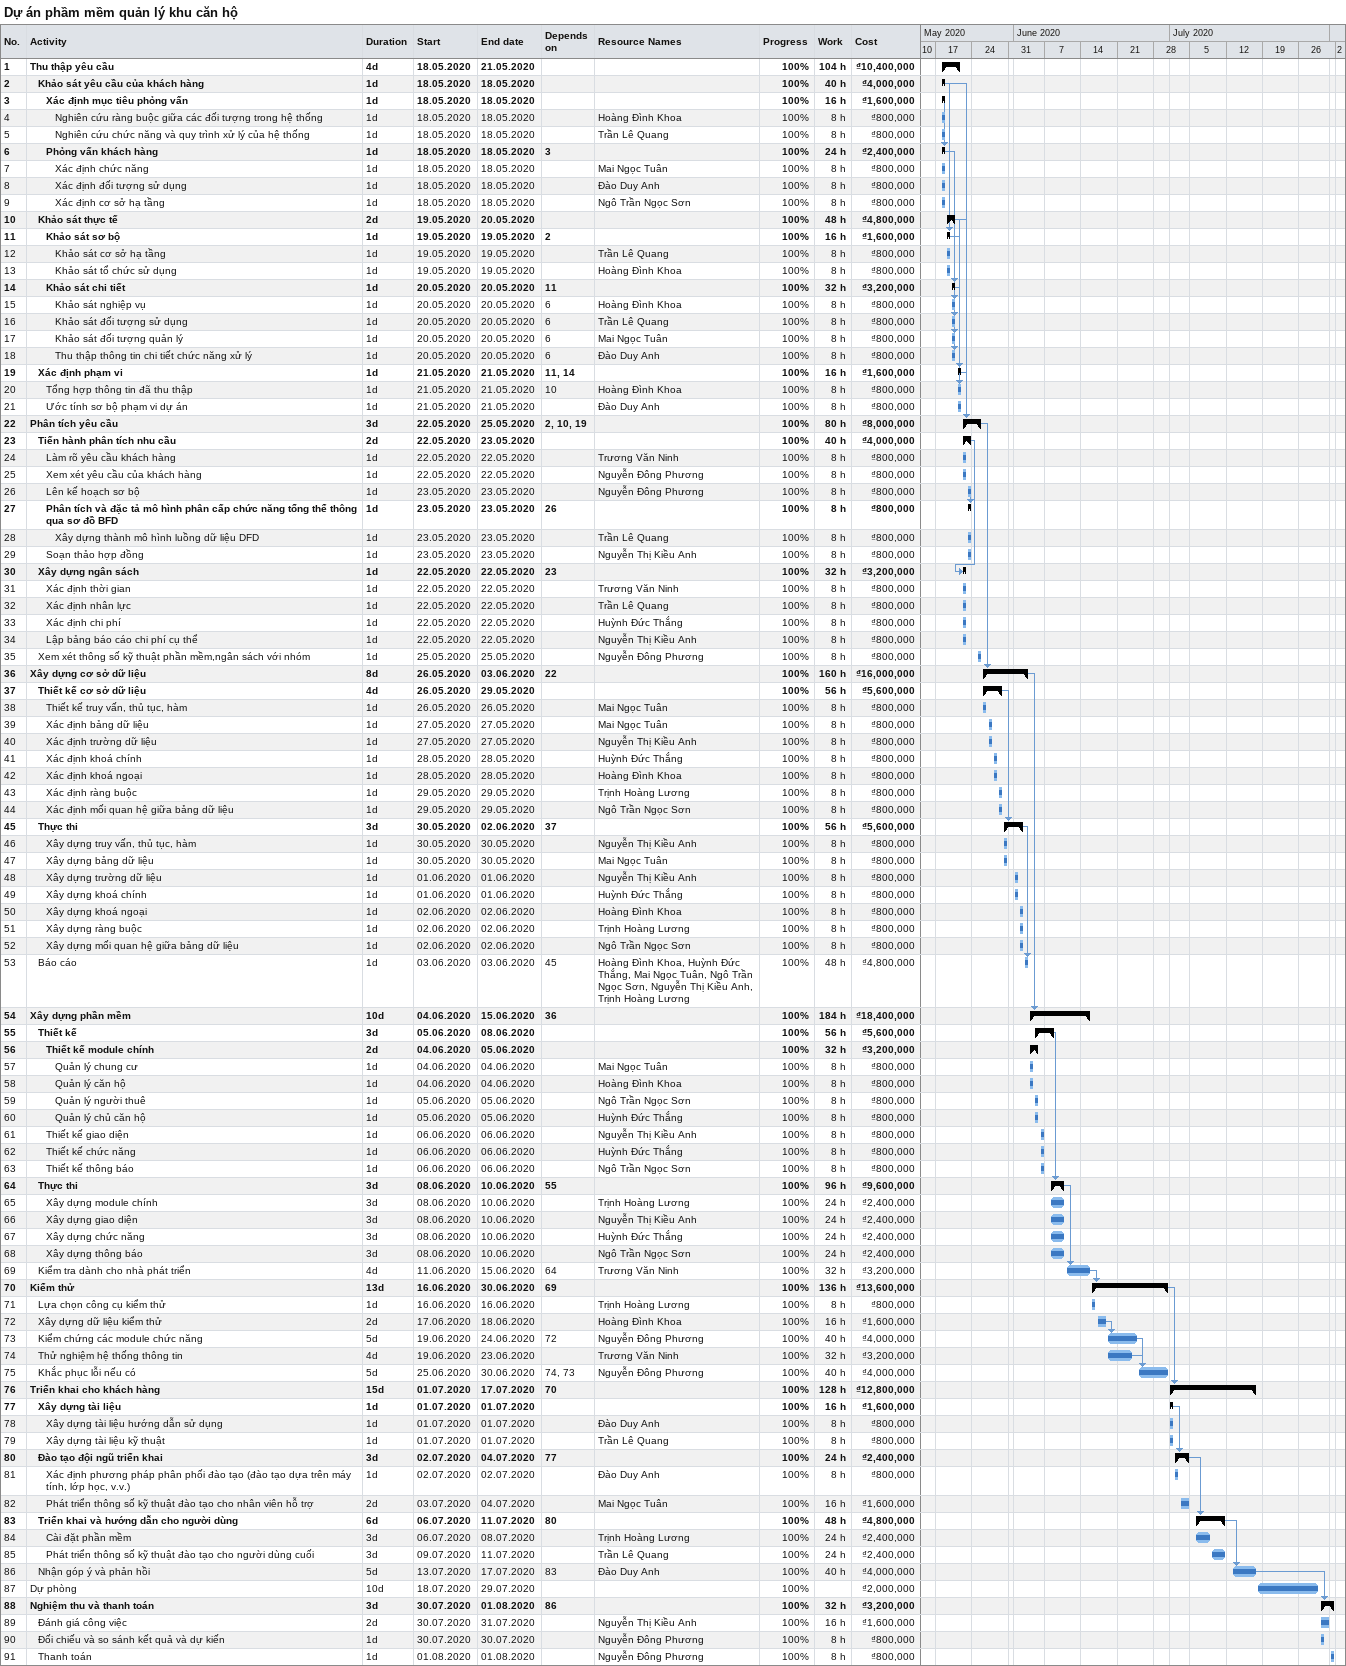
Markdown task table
Dự án phầm mềm quản lý khu căn hộ

| ID | Level | Task | Duration | Start | Finish | Predecessors | Resources | % complete | Work (h) | Cost (₫) |
|---|---|---|---|---|---|---|---|---|---|---|
| 1 | 1 | **Thu thập yêu cầu** | 4d | 2020-05-18 | 2020-05-21 |  |  | 100 | 104 | 10400000 |
| 2 | 2 | **Khảo sát yêu cầu của khách hàng** | 1d | 2020-05-18 | 2020-05-18 |  |  | 100 | 40 | 4000000 |
| 3 | 3 | **Xác định mục tiêu phỏng vấn** | 1d | 2020-05-18 | 2020-05-18 |  |  | 100 | 16 | 1600000 |
| 4 | 4 | Nghiên cứu ràng buộc giữa các đối tượng trong hệ thống | 1d | 2020-05-18 | 2020-05-18 |  | Hoàng Đình Khoa | 100 | 8 | 800000 |
| 5 | 4 | Nghiên cứu chức năng và quy trình xử lý của hệ thống | 1d | 2020-05-18 | 2020-05-18 |  | Trần Lê Quang | 100 | 8 | 800000 |
| 6 | 3 | **Phỏng vấn khách hàng** | 1d | 2020-05-18 | 2020-05-18 | 3 |  | 100 | 24 | 2400000 |
| 7 | 4 | Xác định chức năng | 1d | 2020-05-18 | 2020-05-18 |  | Mai Ngọc Tuân | 100 | 8 | 800000 |
| 8 | 4 | Xác định đối tượng sử dụng | 1d | 2020-05-18 | 2020-05-18 |  | Đào Duy Anh | 100 | 8 | 800000 |
| 9 | 4 | Xác định cơ sở hạ tầng | 1d | 2020-05-18 | 2020-05-18 |  | Ngô Trần Ngọc Sơn | 100 | 8 | 800000 |
| 10 | 2 | **Khảo sát thực tế** | 2d | 2020-05-19 | 2020-05-20 |  |  | 100 | 48 | 4800000 |
| 11 | 3 | **Khảo sát sơ bộ** | 1d | 2020-05-19 | 2020-05-19 | 2 |  | 100 | 16 | 1600000 |
| 12 | 4 | Khảo sát cơ sở hạ tầng | 1d | 2020-05-19 | 2020-05-19 |  | Trần Lê Quang | 100 | 8 | 800000 |
| 13 | 4 | Khảo sát tổ chức sử dụng | 1d | 2020-05-19 | 2020-05-19 |  | Hoàng Đình Khoa | 100 | 8 | 800000 |
| 14 | 3 | **Khảo sát chi tiết** | 1d | 2020-05-20 | 2020-05-20 | 11 |  | 100 | 32 | 3200000 |
| 15 | 4 | Khảo sát nghiệp vụ | 1d | 2020-05-20 | 2020-05-20 | 6 | Hoàng Đình Khoa | 100 | 8 | 800000 |
| 16 | 4 | Khảo sát đối tượng sử dụng | 1d | 2020-05-20 | 2020-05-20 | 6 | Trần Lê Quang | 100 | 8 | 800000 |
| 17 | 4 | Khảo sát đối tượng quản lý | 1d | 2020-05-20 | 2020-05-20 | 6 | Mai Ngọc Tuân | 100 | 8 | 800000 |
| 18 | 4 | Thu thập thông tin chi tiết chức năng xử lý | 1d | 2020-05-20 | 2020-05-20 | 6 | Đào Duy Anh | 100 | 8 | 800000 |
| 19 | 2 | **Xác định phạm vi** | 1d | 2020-05-21 | 2020-05-21 | 11, 14 |  | 100 | 16 | 1600000 |
| 20 | 3 | Tổng hợp thông tin đã thu thập | 1d | 2020-05-21 | 2020-05-21 | 10 | Hoàng Đình Khoa | 100 | 8 | 800000 |
| 21 | 3 | Ước tính sơ bộ phạm vi dự án | 1d | 2020-05-21 | 2020-05-21 |  | Đào Duy Anh | 100 | 8 | 800000 |
| 22 | 1 | **Phân tích yêu cầu** | 3d | 2020-05-22 | 2020-05-25 | 2, 10, 19 |  | 100 | 80 | 8000000 |
| 23 | 2 | **Tiến hành phân tích nhu cầu** | 2d | 2020-05-22 | 2020-05-23 |  |  | 100 | 40 | 4000000 |
| 24 | 3 | Làm rõ yêu cầu khách hàng | 1d | 2020-05-22 | 2020-05-22 |  | Trương Văn Ninh | 100 | 8 | 800000 |
| 25 | 3 | Xem xét yêu cầu của khách hàng | 1d | 2020-05-22 | 2020-05-22 |  | Nguyễn Đông Phương | 100 | 8 | 800000 |
| 26 | 3 | Lên kế hoạch sơ bộ | 1d | 2020-05-23 | 2020-05-23 |  | Nguyễn Đông Phương | 100 | 8 | 800000 |
| 27 | 3 | **Phân tích và đặc tả mô hình phân cấp chức năng tổng thể thông qua sơ đồ BFD** | 1d | 2020-05-23 | 2020-05-23 | 26 |  | 100 | 8 | 800000 |
| 28 | 4 | Xây dựng thành mô hình luồng dữ liệu DFD | 1d | 2020-05-23 | 2020-05-23 |  | Trần Lê Quang | 100 | 8 | 800000 |
| 29 | 3 | Soạn thảo hợp đồng | 1d | 2020-05-23 | 2020-05-23 |  | Nguyễn Thị Kiều Anh | 100 | 8 | 800000 |
| 30 | 2 | **Xây dựng ngân sách** | 1d | 2020-05-22 | 2020-05-22 | 23 |  | 100 | 32 | 3200000 |
| 31 | 3 | Xác định thời gian | 1d | 2020-05-22 | 2020-05-22 |  | Trương Văn Ninh | 100 | 8 | 800000 |
| 32 | 3 | Xác định nhân lực | 1d | 2020-05-22 | 2020-05-22 |  | Trần Lê Quang | 100 | 8 | 800000 |
| 33 | 3 | Xác định chi phí | 1d | 2020-05-22 | 2020-05-22 |  | Huỳnh Đức Thắng | 100 | 8 | 800000 |
| 34 | 3 | Lập bảng báo cáo chi phí cụ thể | 1d | 2020-05-22 | 2020-05-22 |  | Nguyễn Thị Kiều Anh | 100 | 8 | 800000 |
| 35 | 2 | Xem xét thông số kỹ thuật phần mềm,ngân sách với nhóm | 1d | 2020-05-25 | 2020-05-25 |  | Nguyễn Đông Phương | 100 | 8 | 800000 |
| 36 | 1 | **Xây dựng cơ sở dữ liệu** | 8d | 2020-05-26 | 2020-06-03 | 22 |  | 100 | 160 | 16000000 |
| 37 | 2 | **Thiết kế cơ sở dữ liệu** | 4d | 2020-05-26 | 2020-05-29 |  |  | 100 | 56 | 5600000 |
| 38 | 3 | Thiết kế truy vấn, thủ tục, hàm | 1d | 2020-05-26 | 2020-05-26 |  | Mai Ngọc Tuân | 100 | 8 | 800000 |
| 39 | 3 | Xác định bảng dữ liệu | 1d | 2020-05-27 | 2020-05-27 |  | Mai Ngọc Tuân | 100 | 8 | 800000 |
| 40 | 3 | Xác định trường dữ liệu | 1d | 2020-05-27 | 2020-05-27 |  | Nguyễn Thị Kiều Anh | 100 | 8 | 800000 |
| 41 | 3 | Xác định khoá chính | 1d | 2020-05-28 | 2020-05-28 |  | Huỳnh Đức Thắng | 100 | 8 | 800000 |
| 42 | 3 | Xác định khoá ngoại | 1d | 2020-05-28 | 2020-05-28 |  | Hoàng Đình Khoa | 100 | 8 | 800000 |
| 43 | 3 | Xác định ràng buộc | 1d | 2020-05-29 | 2020-05-29 |  | Trịnh Hoàng Lương | 100 | 8 | 800000 |
| 44 | 3 | Xác định mối quan hệ giữa bảng dữ liệu | 1d | 2020-05-29 | 2020-05-29 |  | Ngô Trần Ngọc Sơn | 100 | 8 | 800000 |
| 45 | 2 | **Thực thi** | 3d | 2020-05-30 | 2020-06-02 | 37 |  | 100 | 56 | 5600000 |
| 46 | 3 | Xây dựng truy vấn, thủ tục, hàm | 1d | 2020-05-30 | 2020-05-30 |  | Nguyễn Thị Kiều Anh | 100 | 8 | 800000 |
| 47 | 3 | Xây dựng bảng dữ liệu | 1d | 2020-05-30 | 2020-05-30 |  | Mai Ngọc Tuân | 100 | 8 | 800000 |
| 48 | 3 | Xây dựng trường dữ liệu | 1d | 2020-06-01 | 2020-06-01 |  | Nguyễn Thị Kiều Anh | 100 | 8 | 800000 |
| 49 | 3 | Xây dựng khoá chính | 1d | 2020-06-01 | 2020-06-01 |  | Huỳnh Đức Thắng | 100 | 8 | 800000 |
| 50 | 3 | Xây dựng khoá ngoại | 1d | 2020-06-02 | 2020-06-02 |  | Hoàng Đình Khoa | 100 | 8 | 800000 |
| 51 | 3 | Xây dựng ràng buộc | 1d | 2020-06-02 | 2020-06-02 |  | Trịnh Hoàng Lương | 100 | 8 | 800000 |
| 52 | 3 | Xây dựng mối quan hệ giữa bảng dữ liệu | 1d | 2020-06-02 | 2020-06-02 |  | Ngô Trần Ngọc Sơn | 100 | 8 | 800000 |
| 53 | 2 | Báo cáo | 1d | 2020-06-03 | 2020-06-03 | 45 | Hoàng Đình Khoa, Huỳnh Đức Thắng, Mai Ngọc Tuân, Ngô Trần Ngọc Sơn, Nguyễn Thị Kiều Anh, Trịnh Hoàng Lương | 100 | 48 | 4800000 |
| 54 | 1 | **Xây dựng phần mềm** | 10d | 2020-06-04 | 2020-06-15 | 36 |  | 100 | 184 | 18400000 |
| 55 | 2 | **Thiết kế** | 3d | 2020-06-05 | 2020-06-08 |  |  | 100 | 56 | 5600000 |
| 56 | 3 | **Thiết kế module chính** | 2d | 2020-06-04 | 2020-06-05 |  |  | 100 | 32 | 3200000 |
| 57 | 4 | Quản lý chung cư | 1d | 2020-06-04 | 2020-06-04 |  | Mai Ngọc Tuân | 100 | 8 | 800000 |
| 58 | 4 | Quản lý căn hộ | 1d | 2020-06-04 | 2020-06-04 |  | Hoàng Đình Khoa | 100 | 8 | 800000 |
| 59 | 4 | Quản lý người thuê | 1d | 2020-06-05 | 2020-06-05 |  | Ngô Trần Ngọc Sơn | 100 | 8 | 800000 |
| 60 | 4 | Quản lý chủ căn hộ | 1d | 2020-06-05 | 2020-06-05 |  | Huỳnh Đức Thắng | 100 | 8 | 800000 |
| 61 | 3 | Thiết kế giao diện | 1d | 2020-06-06 | 2020-06-06 |  | Nguyễn Thị Kiều Anh | 100 | 8 | 800000 |
| 62 | 3 | Thiết kế chức năng | 1d | 2020-06-06 | 2020-06-06 |  | Huỳnh Đức Thắng | 100 | 8 | 800000 |
| 63 | 3 | Thiết kế thông báo | 1d | 2020-06-06 | 2020-06-06 |  | Ngô Trần Ngọc Sơn | 100 | 8 | 800000 |
| 64 | 2 | **Thực thi** | 3d | 2020-06-08 | 2020-06-10 | 55 |  | 100 | 96 | 9600000 |
| 65 | 3 | Xây dựng module chính | 3d | 2020-06-08 | 2020-06-10 |  | Trịnh Hoàng Lương | 100 | 24 | 2400000 |
| 66 | 3 | Xây dựng giao diện | 3d | 2020-06-08 | 2020-06-10 |  | Nguyễn Thị Kiều Anh | 100 | 24 | 2400000 |
| 67 | 3 | Xây dựng chức năng | 3d | 2020-06-08 | 2020-06-10 |  | Huỳnh Đức Thắng | 100 | 24 | 2400000 |
| 68 | 3 | Xây dựng thông báo | 3d | 2020-06-08 | 2020-06-10 |  | Ngô Trần Ngọc Sơn | 100 | 24 | 2400000 |
| 69 | 2 | Kiểm tra dành cho nhà phát triển | 4d | 2020-06-11 | 2020-06-15 | 64 | Trương Văn Ninh | 100 | 32 | 3200000 |
| 70 | 1 | **Kiểm thử** | 13d | 2020-06-16 | 2020-06-30 | 69 |  | 100 | 136 | 13600000 |
| 71 | 2 | Lựa chọn công cụ kiểm thử | 1d | 2020-06-16 | 2020-06-16 |  | Trịnh Hoàng Lương | 100 | 8 | 800000 |
| 72 | 2 | Xây dựng dữ liệu kiểm thử | 2d | 2020-06-17 | 2020-06-18 |  | Hoàng Đình Khoa | 100 | 16 | 1600000 |
| 73 | 2 | Kiểm chứng các module chức năng | 5d | 2020-06-19 | 2020-06-24 | 72 | Nguyễn Đông Phương | 100 | 40 | 4000000 |
| 74 | 2 | Thử nghiệm hệ thống thông tin | 4d | 2020-06-19 | 2020-06-23 |  | Trương Văn Ninh | 100 | 32 | 3200000 |
| 75 | 2 | Khắc phục lỗi nếu có | 5d | 2020-06-25 | 2020-06-30 | 74, 73 | Nguyễn Đông Phương | 100 | 40 | 4000000 |
| 76 | 1 | **Triển khai cho khách hàng** | 15d | 2020-07-01 | 2020-07-17 | 70 |  | 100 | 128 | 12800000 |
| 77 | 2 | **Xây dựng tài liệu** | 1d | 2020-07-01 | 2020-07-01 |  |  | 100 | 16 | 1600000 |
| 78 | 3 | Xây dựng tài liệu hướng dẫn sử dụng | 1d | 2020-07-01 | 2020-07-01 |  | Đào Duy Anh | 100 | 8 | 800000 |
| 79 | 3 | Xây dựng tài liệu kỹ thuật | 1d | 2020-07-01 | 2020-07-01 |  | Trần Lê Quang | 100 | 8 | 800000 |
| 80 | 2 | **Đào tạo đội ngũ triển khai** | 3d | 2020-07-02 | 2020-07-04 | 77 |  | 100 | 24 | 2400000 |
| 81 | 3 | Xác định phương pháp phân phối đào tạo (đào tạo dựa trên máy tính, lớp học, v.v.) | 1d | 2020-07-02 | 2020-07-02 |  | Đào Duy Anh | 100 | 8 | 800000 |
| 82 | 3 | Phát triển thông số kỹ thuật đào tạo cho nhân viên hỗ trợ | 2d | 2020-07-03 | 2020-07-04 |  | Mai Ngọc Tuân | 100 | 16 | 1600000 |
| 83 | 2 | **Triển khai và hướng dẫn cho người dùng** | 6d | 2020-07-06 | 2020-07-11 | 80 |  | 100 | 48 | 4800000 |
| 84 | 3 | Cài đặt phần mềm | 3d | 2020-07-06 | 2020-07-08 |  | Trịnh Hoàng Lương | 100 | 24 | 2400000 |
| 85 | 3 | Phát triển thông số kỹ thuật đào tạo cho người dùng cuối | 3d | 2020-07-09 | 2020-07-11 |  | Trần Lê Quang | 100 | 24 | 2400000 |
| 86 | 2 | Nhận góp ý và phản hồi | 5d | 2020-07-13 | 2020-07-17 | 83 | Đào Duy Anh | 100 | 40 | 4000000 |
| 87 | 1 | Dự phòng | 10d | 2020-07-18 | 2020-07-29 |  |  | 100 |  | 2000000 |
| 88 | 1 | **Nghiệm thu và thanh toán** | 3d | 2020-07-30 | 2020-08-01 | 86 |  | 100 | 32 | 3200000 |
| 89 | 2 | Đánh giá công việc | 2d | 2020-07-30 | 2020-07-31 |  | Nguyễn Thị Kiều Anh | 100 | 16 | 1600000 |
| 90 | 2 | Đối chiếu và so sánh kết quả và dự kiến | 1d | 2020-07-30 | 2020-07-30 |  | Nguyễn Đông Phương | 100 | 8 | 800000 |
| 91 | 2 | Thanh toán | 1d | 2020-08-01 | 2020-08-01 |  | Nguyễn Đông Phương | 100 | 8 | 800000 |
